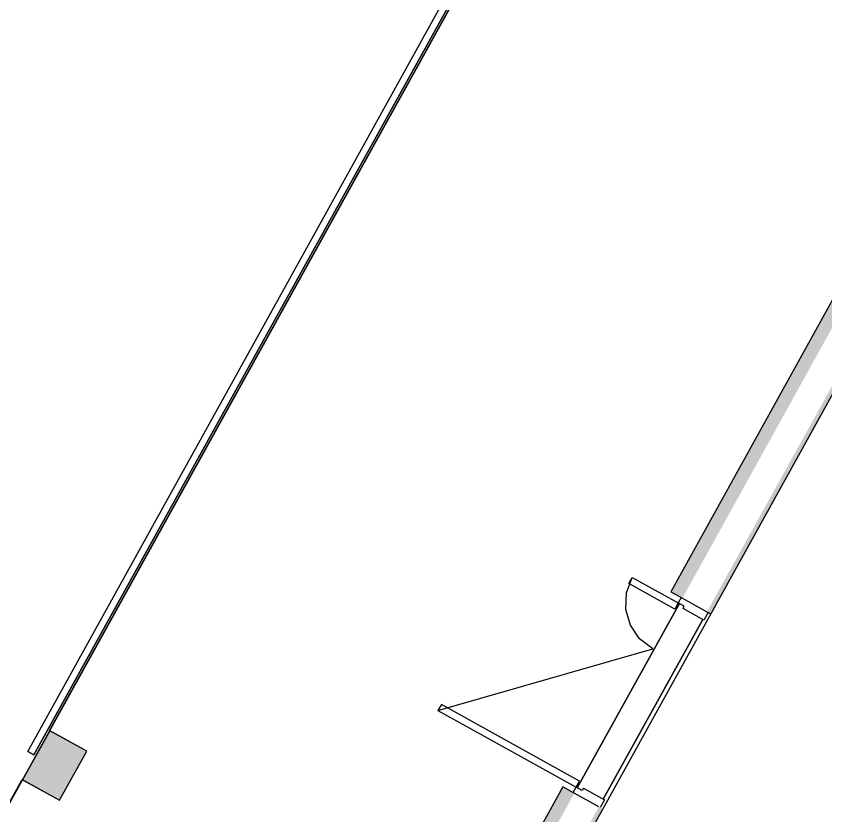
# Model space of a CAD drawing. Header units: metres. Extents: x 2.5 to 42.6, y 0.9 to 31.9.
# Drawn here: x 29.342 to 31.158, y 17.41 to 19.203 of the extents above; entities that cross this region are included whole.
import ezdxf

# ---------------------------------------------------------------- set-up
doc = ezdxf.new("R2010")
doc.units = ezdxf.units.M
for name, color, linetype in [('ARREDI', 9, 'Continuous'), ('PARETI_STRUTTURE', 7, 'Continuous'), ('PILASTRI_SETTI', 8, 'Continuous')]:
    doc.layers.add(name, color=color, linetype=linetype)

msp = doc.modelspace()

# ---------------------------------------------------------------- linework, layer by layer
at = {"layer": 'ARREDI'}
for points in [[(29.3677, 17.5541), (31.8478, 22.0287), (31.8616, 22.0211), (29.3815, 17.5465), (31.8616, 22.0211)], [(29.3677, 17.5541), (31.8478, 22.0287)]]:
    msp.add_lwpolyline(points, dxfattribs=at)
msp.add_lwpolyline([(29.3677, 17.5541), (29.3815, 17.5464)], close=True, dxfattribs=at)
at = {"layer": 'PARETI_STRUTTURE'}
for points in [[(31.8644, 22.018), (31.865, 22.0191), (29.0686, 16.9739)], [(29.4164, 17.6013), (30.6017, 19.7399)], [(31.3443, 18.8746), (30.8108, 17.912), (30.8367, 17.8977)], [(29.3959, 15.148), (30.658, 17.4251), (31.4339, 18.8249), (31.4253, 18.8297)], [(30.6148, 17.4715), (30.6119, 17.4663), (30.5982, 17.4739), (30.6058, 17.4877), (30.2959, 17.6595), (30.2882, 17.6457), (30.77, 17.7839), (30.7408, 17.8066), (30.7202, 17.8373), (30.71, 17.8728), (30.7113, 17.9097), (30.7239, 17.9445)], [(30.8339, 17.8993), (30.8272, 17.8872), (30.8196, 17.8734), (30.7163, 17.9307), (30.7239, 17.9445)], [(30.7239, 17.9445), (30.8272, 17.8872)], [(30.8367, 17.8977), (30.8918, 17.8672)], [(30.8367, 17.8977), (30.8918, 17.8672)], [(30.6009, 17.4724), (30.83, 17.8857)], [(30.83, 17.8857), (30.6009, 17.4724)], [(30.841, 17.8796), (30.8272, 17.8872)], [(30.8381, 17.8744), (30.841, 17.8796)], [(30.885, 17.8484), (30.8381, 17.8744)], [(30.8945, 17.8657), (30.885, 17.8484)], [(30.8918, 17.8672), (30.9004, 17.8624)], [(30.2882, 17.6457), (30.5982, 17.4739)], [(30.3234, 17.6442), (30.3096, 17.6519)], [(29.4175, 17.6007), (29.3564, 17.4905)], [(29.5001, 17.5549), (29.4164, 17.6013)], [(29.4391, 17.4447), (29.5001, 17.5549)], [(29.069, 16.9746), (29.3553, 17.4911)], [(29.3553, 17.4911), (29.4391, 17.4447)], [(30.5684, 17.4747), (30.5197, 17.3869)], [(30.5942, 17.4604), (30.5684, 17.4747)], [(30.5915, 17.4619), (30.5982, 17.474)], [(30.6493, 17.4298), (30.5942, 17.4604)], [(30.6493, 17.4298), (30.5942, 17.4604)], [(30.6148, 17.4715), (30.6616, 17.4455)], [(30.6616, 17.4455), (30.6521, 17.4283)]]:
    msp.add_lwpolyline(points, dxfattribs=at)
for points in [[(30.6589, 17.4471), (30.8822, 17.85)], [(29.3564, 17.4905), (29.4391, 17.4447), (29.5001, 17.5549), (29.4175, 17.6007)]]:
    msp.add_lwpolyline(points, close=True, dxfattribs=at)
at = {"layer": 'PILASTRI_SETTI'}
for points in [[(30.8367, 17.8977), (31.3702, 18.8603), (30.8108, 17.912), (31.3443, 18.8746)], [(30.9004, 17.8624), (31.4339, 18.8249), (30.8917, 17.8672), (31.4252, 18.8297)], [(29.4391, 17.4447), (29.5001, 17.5549), (29.3564, 17.4905), (29.4175, 17.6007)], [(30.5456, 17.3726), (30.5942, 17.4604), (30.5197, 17.3869), (30.5684, 17.4747)], [(30.6198, 17.3562), (30.658, 17.4251), (30.6112, 17.361), (30.6493, 17.4298)]]:
    msp.add_solid(points, dxfattribs=at)

doc.saveas('drawing.dxf')
